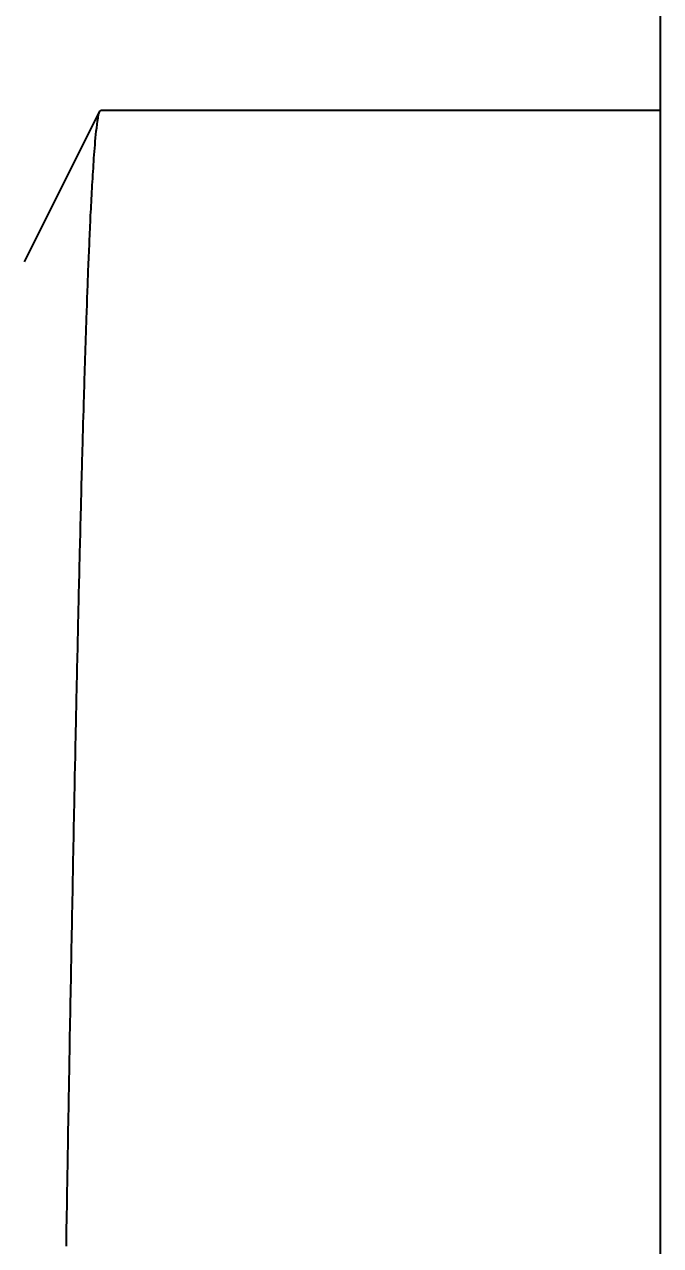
# Model space of a CAD drawing. Header units: millimetres. Extents: x 0 to 3800, y -67 to 2530.
# Drawn here: x 2227.5 to 2232.45, y 1570.51 to 1580.03 of the extents above; entities that cross this region are included whole.
import ezdxf

# ---------------------------------------------------------------- set-up
doc = ezdxf.new("R2010")
doc.units = ezdxf.units.MM
for name, color, linetype in [('내부선 및 부속', 4, 'Continuous'), ('외형선', 3, 'Continuous'), ('치수선', 7, 'Continuous')]:
    doc.layers.add(name, color=color, linetype=linetype)
doc.styles.add('____', font='')
doc.styles.get('____').set_extended_font_data('굴림')
doc.dimstyles.new('MSADIM', dxfattribs={"dimtxt": 33, "dimasz": 17, "dimexe": 10, "dimexo": 7.5, "dimgap": 10, "dimtad": 0, "dimtih": 1, "dimtoh": 1, "dimdec": 0, "dimzin": 1, "dimdsep": 46, "dimtxsty": '____', "dimcen": 11.25, "dimadec": 0, "dimazin": 0, "dimtfac": 1, "dimtdec": 0, "dimtix": 1, "dimtmove": 0, "dimatfit": 3, "dimfxl": 1, "dimtolj": 1, "dimtzin": 1, "dimarcsym": 0})

# ---------------------------------------------------------------- blocks, each defined once
blk = doc.blocks.new('*D47')
at = {"layer": '치수선', "color": 0, "linetype": 'Continuous', "lineweight": -2, "transparency": 16777216}
for p, q in [((2249.9547, 1877.9392), (2082.4547, 1877.9392)), ((2092.4547, 1860.9392), (2092.4547, 1705.7554)), ((2092.4547, 1504.9392), (2092.4547, 1660.123)), ((2249.9547, 1487.9392), (2082.4547, 1487.9392))]:
    blk.add_line(p, q, dxfattribs=at)
at = {"layer": '치수선', "color": 0, "linetype": 'Continuous', "transparency": 16777216}
for points in [[(2089.6213, 1860.9392), (2095.288, 1860.9392), (2092.4547, 1877.9392)], [(2089.6213, 1504.9392), (2095.288, 1504.9392), (2092.4547, 1487.9392)]]:
    blk.add_solid(points, dxfattribs=at)
at = {"layer": '치수선', "color": 0, "linetype": 'Continuous', "transparency": 16777216, "insert": (2092.4547, 1682.9392), "char_height": 25, "attachment_point": 5, "style": '____'}
blk.add_mtext('\\A1;390', dxfattribs=at)

msp = doc.modelspace()

# ---------------------------------------------------------------- linework, layer by layer
at = {"layer": '내부선 및 부속', "linetype": 'Continuous'}
for p, q in [((2227.4976, 1578.1836), (2228.0844, 1579.3567)), ((2228.0844, 1579.3567), (2228.0918, 1579.364)), ((2228.0918, 1579.364), (2232.4546, 1579.364)), ((2228.0918, 1579.364), (2232.4546, 1579.364))]:
    msp.add_line(p, q, dxfattribs=at)
at = {"layer": '내부선 및 부속', "linetype": 'Continuous', "flags": 128}
msp.add_lwpolyline([(2227.8245, 1570.5092), (2227.8245, 1570.5362), (2227.8255, 1570.5622), (2227.8255, 1570.5882), (2227.8255, 1570.6152), (2227.8265, 1570.6412), (2227.8265, 1570.6672), (2227.8275, 1570.6942), (2227.8275, 1570.7202), (2227.8285, 1570.7462), (2227.8285, 1570.7732), (2227.8295, 1570.7992), (2227.8295, 1570.8252), (2227.8295, 1570.8522), (2227.8305, 1570.8782), (2227.8305, 1570.9042), (2227.8315, 1570.9312), (2227.8315, 1570.9572), (2227.8325, 1570.9832), (2227.8325, 1571.0102), (2227.8335, 1571.0362), (2227.8335, 1571.0622), (2227.8335, 1571.0892), (2227.8345, 1571.1152), (2227.8345, 1571.1422), (2227.8355, 1571.1682), (2227.8355, 1571.1942), (2227.8365, 1571.2212), (2227.8365, 1571.2472), (2227.8375, 1571.2732), (2227.8375, 1571.3002), (2227.8385, 1571.3262), (2227.8385, 1571.3522), (2227.8395, 1571.3792), (2227.8395, 1571.4052), (2227.8395, 1571.4312), (2227.8405, 1571.4582), (2227.8405, 1571.4842), (2227.8415, 1571.5102), (2227.8415, 1571.5372), (2227.8425, 1571.5632), (2227.8425, 1571.5892), (2227.8435, 1571.6162), (2227.8435, 1571.6422), (2227.8445, 1571.6682), (2227.8445, 1571.6952), (2227.8455, 1571.7212), (2227.8455, 1571.7472), (2227.8455, 1571.7742), (2227.8465, 1571.8002), (2227.8465, 1571.8272), (2227.8475, 1571.8532), (2227.8475, 1571.8792), (2227.8485, 1571.9062), (2227.8485, 1571.9322), (2227.8495, 1571.9582), (2227.8495, 1571.9852), (2227.8505, 1572.0112), (2227.8505, 1572.0372), (2227.8515, 1572.0642), (2227.8515, 1572.0902), (2227.8525, 1572.1162), (2227.8525, 1572.1432), (2227.8525, 1572.1692), (2227.8535, 1572.1952), (2227.8535, 1572.2222), (2227.8545, 1572.2482), (2227.8545, 1572.2742), (2227.8555, 1572.3012), (2227.8555, 1572.3272), (2227.8565, 1572.3532), (2227.8565, 1572.3802), (2227.8575, 1572.4062), (2227.8575, 1572.4322), (2227.8585, 1572.4592), (2227.8585, 1572.4852), (2227.8595, 1572.5122), (2227.8595, 1572.5382), (2227.8605, 1572.5642), (2227.8605, 1572.5912), (2227.8615, 1572.6172), (2227.8615, 1572.6432), (2227.8625, 1572.6702), (2227.8625, 1572.6962), (2227.8635, 1572.7222), (2227.8635, 1572.7492), (2227.8645, 1572.7752), (2227.8645, 1572.8012), (2227.8655, 1572.8282), (2227.8655, 1572.8542), (2227.8655, 1572.8542), (2227.8665, 1572.8802), (2227.8665, 1572.9072), (2227.8675, 1572.9332), (2227.8675, 1572.9592), (2227.8685, 1572.9862), (2227.8685, 1573.0122), (2227.8695, 1573.0382), (2227.8695, 1573.0652), (2227.8705, 1573.0912), (2227.8705, 1573.1172), (2227.8715, 1573.1442), (2227.8715, 1573.1702), (2227.8725, 1573.1972), (2227.8725, 1573.2232), (2227.8735, 1573.2492), (2227.8735, 1573.2762), (2227.8745, 1573.3022), (2227.8745, 1573.3282), (2227.8755, 1573.3552), (2227.8755, 1573.3812), (2227.8765, 1573.4072), (2227.8765, 1573.4342), (2227.8775, 1573.4602), (2227.8775, 1573.4862), (2227.8785, 1573.5132), (2227.8785, 1573.5392), (2227.8795, 1573.5652), (2227.8795, 1573.5922), (2227.8805, 1573.6182), (2227.8805, 1573.6442), (2227.8815, 1573.6712), (2227.8815, 1573.6972), (2227.8825, 1573.7232), (2227.8825, 1573.7502), (2227.8835, 1573.7762), (2227.8835, 1573.8022), (2227.8845, 1573.8292), (2227.8845, 1573.8552), (2227.8855, 1573.8822), (2227.8855, 1573.9082), (2227.8865, 1573.9342), (2227.8875, 1573.9612), (2227.8875, 1573.9872), (2227.8885, 1574.0132), (2227.8885, 1574.0402), (2227.8895, 1574.0662), (2227.8895, 1574.0922), (2227.8905, 1574.1192), (2227.8905, 1574.1452), (2227.8915, 1574.1712), (2227.8915, 1574.1982), (2227.8925, 1574.2242), (2227.8925, 1574.2502), (2227.8935, 1574.2772), (2227.8945, 1574.3032), (2227.8945, 1574.3292), (2227.8955, 1574.3562), (2227.8955, 1574.3822), (2227.8965, 1574.4082), (2227.8965, 1574.4352), (2227.8975, 1574.4612), (2227.8975, 1574.4872), (2227.8985, 1574.5142), (2227.8985, 1574.5402), (2227.8995, 1574.5672), (2227.9005, 1574.5932), (2227.9005, 1574.6192), (2227.9015, 1574.6462), (2227.9015, 1574.6722), (2227.9025, 1574.6982), (2227.9025, 1574.7252), (2227.9035, 1574.7512), (2227.9045, 1574.7772), (2227.9045, 1574.8042), (2227.9055, 1574.8302), (2227.9055, 1574.8562), (2227.9065, 1574.8832), (2227.9065, 1574.9092), (2227.9075, 1574.9352), (2227.9085, 1574.9622), (2227.9085, 1574.9882), (2227.9095, 1575.0142), (2227.9095, 1575.0412), (2227.9105, 1575.0672), (2227.9105, 1575.0932), (2227.9115, 1575.1202), (2227.9125, 1575.1462), (2227.9125, 1575.1722), (2227.9135, 1575.1992), (2227.9135, 1575.2252), (2227.9145, 1575.2512), (2227.9155, 1575.2782), (2227.9155, 1575.3042), (2227.9165, 1575.3302), (2227.9165, 1575.3572), (2227.9175, 1575.3832), (2227.9185, 1575.4102), (2227.9185, 1575.4362), (2227.9195, 1575.4622), (2227.9195, 1575.4892), (2227.9195, 1575.4892), (2227.9205, 1575.5152), (2227.9215, 1575.5412), (2227.9215, 1575.5682), (2227.9225, 1575.5942), (2227.9225, 1575.6202), (2227.9235, 1575.6472), (2227.9245, 1575.6732), (2227.9245, 1575.6992), (2227.9255, 1575.7262), (2227.9265, 1575.7522), (2227.9265, 1575.7782), (2227.9275, 1575.8052), (2227.9275, 1575.8312), (2227.9285, 1575.8572), (2227.9295, 1575.8842), (2227.9295, 1575.9102), (2227.9305, 1575.9362), (2227.9315, 1575.9632), (2227.9315, 1575.9892), (2227.9325, 1576.0152), (2227.9335, 1576.0422), (2227.9335, 1576.0682), (2227.9345, 1576.0942), (2227.9355, 1576.1212), (2227.9355, 1576.1472), (2227.9365, 1576.1732), (2227.9375, 1576.2002), (2227.9375, 1576.2262), (2227.9385, 1576.2532), (2227.9395, 1576.2792), (2227.9395, 1576.3052), (2227.9405, 1576.3322), (2227.9415, 1576.3582), (2227.9415, 1576.3842), (2227.9425, 1576.4112), (2227.9435, 1576.4372), (2227.9435, 1576.4632), (2227.9445, 1576.4902), (2227.9455, 1576.5162), (2227.9455, 1576.5422), (2227.9465, 1576.5692), (2227.9475, 1576.5952), (2227.9485, 1576.6212), (2227.9485, 1576.6482), (2227.9495, 1576.6742), (2227.9505, 1576.7002), (2227.9505, 1576.7272), (2227.9515, 1576.7532), (2227.9525, 1576.7792), (2227.9535, 1576.8062), (2227.9535, 1576.8322), (2227.9545, 1576.8582), (2227.9555, 1576.8852), (2227.9565, 1576.9112), (2227.9565, 1576.9372), (2227.9575, 1576.9642), (2227.9585, 1576.9902), (2227.9595, 1577.0162), (2227.9595, 1577.0432), (2227.9605, 1577.0692), (2227.9615, 1577.0952), (2227.9625, 1577.1222), (2227.9625, 1577.1482), (2227.9635, 1577.1742), (2227.9645, 1577.2012), (2227.9655, 1577.2272), (2227.9665, 1577.2532), (2227.9665, 1577.2802), (2227.9675, 1577.3062), (2227.9685, 1577.3322), (2227.9695, 1577.3592), (2227.9705, 1577.3852), (2227.9715, 1577.4112), (2227.9715, 1577.4382), (2227.9725, 1577.4642), (2227.9735, 1577.4902), (2227.9745, 1577.5172), (2227.9755, 1577.5432), (2227.9765, 1577.5702), (2227.9765, 1577.5962), (2227.9775, 1577.6222), (2227.9785, 1577.6492), (2227.9795, 1577.6752), (2227.9805, 1577.7012), (2227.9815, 1577.7282), (2227.9825, 1577.7542), (2227.9835, 1577.7802), (2227.9845, 1577.8072), (2227.9855, 1577.8332), (2227.9855, 1577.8592), (2227.9865, 1577.8862), (2227.9875, 1577.9122), (2227.9885, 1577.9382), (2227.9895, 1577.9652), (2227.9905, 1577.9912), (2227.9915, 1578.0172), (2227.9925, 1578.0442), (2227.9935, 1578.0702), (2227.9945, 1578.0962), (2227.9955, 1578.1232), (2227.9955, 1578.1232), (2227.9965, 1578.1492), (2227.9975, 1578.1752), (2227.9985, 1578.2022), (2227.9995, 1578.2282), (2228.0015, 1578.2542), (2228.0025, 1578.2812), (2228.0035, 1578.3072), (2228.0045, 1578.3332), (2228.0055, 1578.3592), (2228.0065, 1578.3862), (2228.0075, 1578.4122), (2228.0095, 1578.4382), (2228.0105, 1578.4652), (2228.0115, 1578.4912), (2228.0125, 1578.5172), (2228.0135, 1578.5442), (2228.0155, 1578.5702), (2228.0165, 1578.5962), (2228.0175, 1578.6232), (2228.0195, 1578.6492), (2228.0205, 1578.6752), (2228.0215, 1578.7022), (2228.0235, 1578.7282), (2228.0245, 1578.7542), (2228.0265, 1578.7812), (2228.0275, 1578.8072), (2228.0295, 1578.8332), (2228.0305, 1578.8602), (2228.0325, 1578.8862), (2228.0345, 1578.9122), (2228.0355, 1578.9382), (2228.0375, 1578.9652), (2228.0395, 1578.9912), (2228.0415, 1579.0172), (2228.0435, 1579.0442), (2228.0455, 1579.0702), (2228.0475, 1579.0962), (2228.0495, 1579.1222), (2228.0515, 1579.1492), (2228.0545, 1579.1752), (2228.0575, 1579.2012), (2228.0605, 1579.2272), (2228.0635, 1579.2532), (2228.0675, 1579.2792), (2228.0715, 1579.3052), (2228.0755, 1579.3322), (2228.0845, 1579.3562), (2228.0845, 1579.3562)], dxfattribs=at)
at = {"layer": '외형선', "linetype": 'Continuous'}
msp.add_line((2232.4547, 1284.3356), (2232.4547, 1967.0244), dxfattribs=at)

# ---------------------------------------------------------------- dimensions: what is measured, and where the dimension line sits
at = {"layer": '치수선', "linetype": 'Continuous'}
dim = msp.add_linear_dim(base=(2092.4547, 1487.9392), p1=(2257.4547, 1877.9392), p2=(2257.4547, 1487.9392), angle=90, dimstyle='MSADIM', override={"dimtxt": 25}, dxfattribs=at)
dim.commit()
dim.dimension.update_dxf_attribs({"geometry": '*D47', "text_midpoint": (2092.4547, 1682.9392)})

doc.saveas('drawing.dxf')
